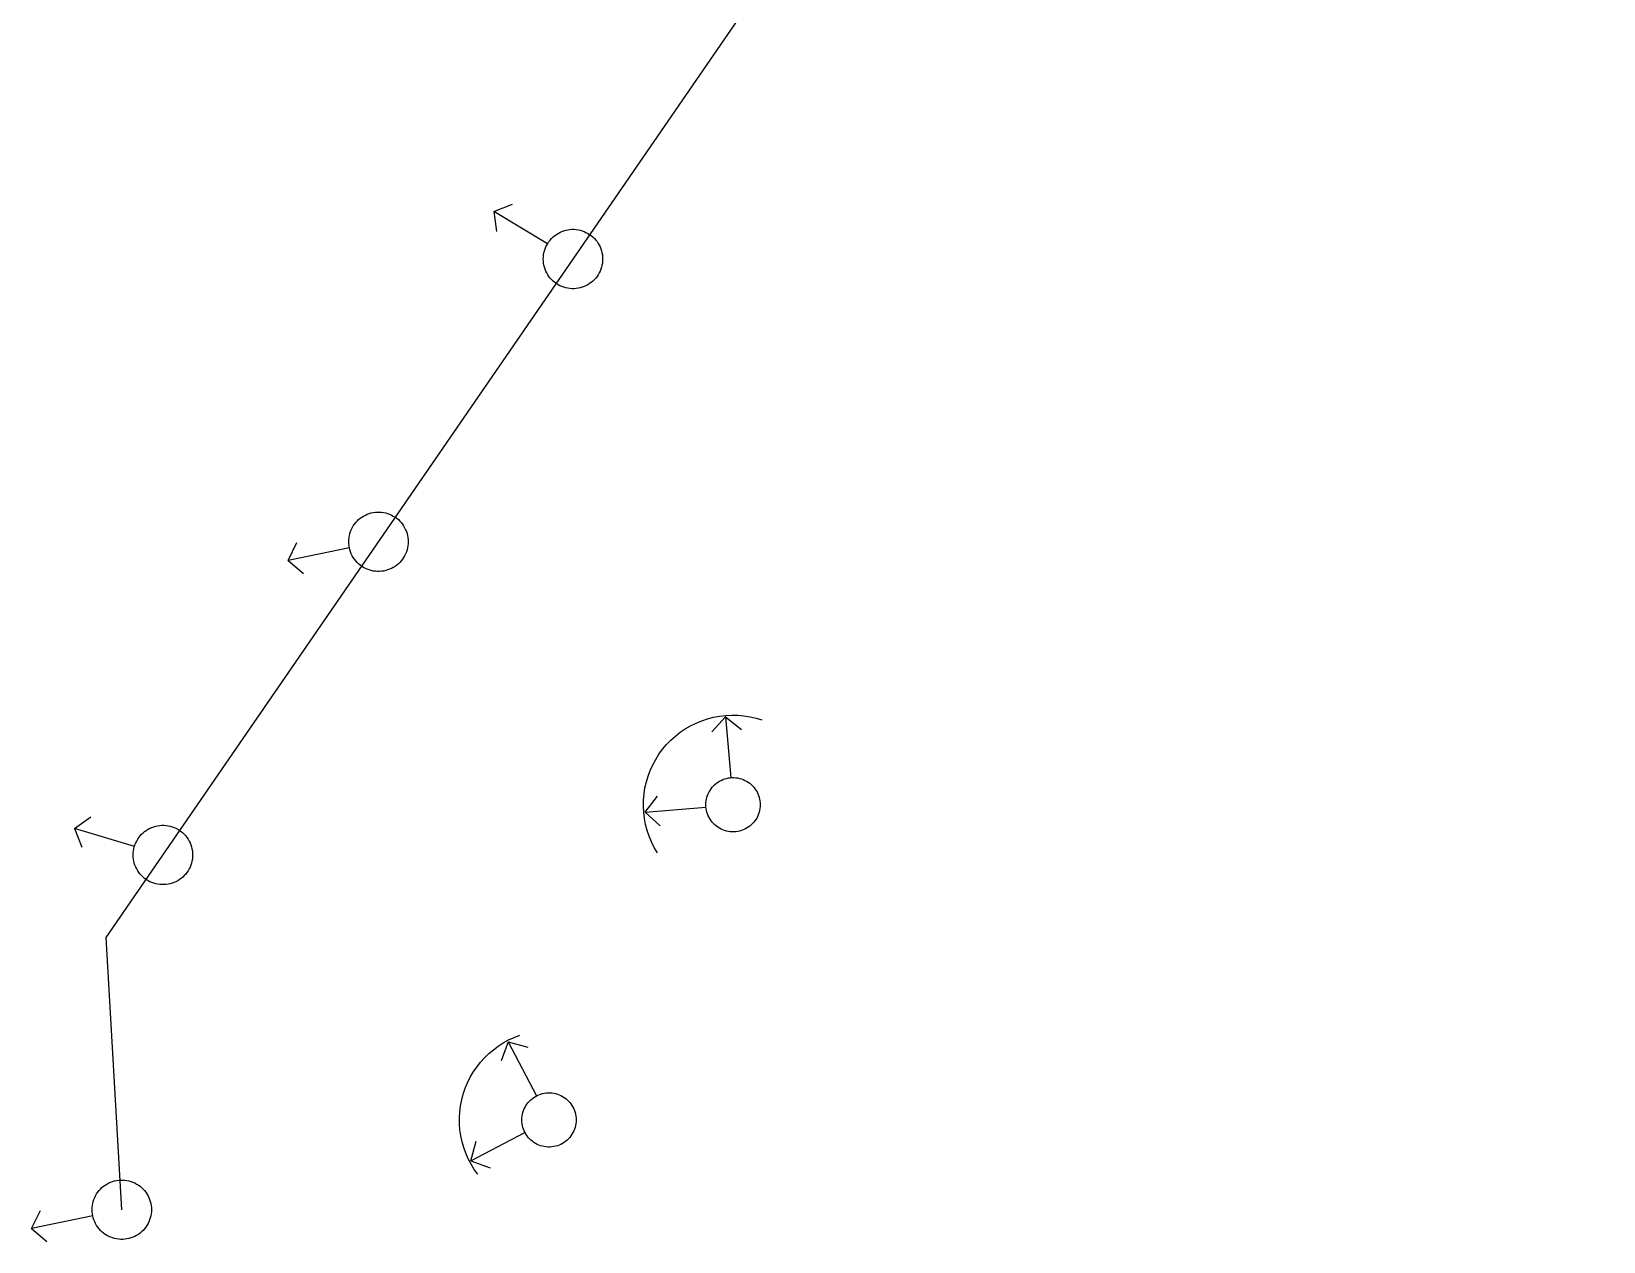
# Model space of a CAD drawing. Header units: inches. Extents: x 1390672 to 1398270, y 354915 to 360781.
# Drawn here: x 1394129.6 to 1394294.6, y 359496.7 to 359623.6 of the extents above; entities that cross this region are included whole.
import ezdxf

# ---------------------------------------------------------------- set-up
doc = ezdxf.new("R2010")
doc.units = ezdxf.units.IN
doc.header["$MEASUREMENT"] = 0

msp = doc.modelspace()

# ---------------------------------------------------------------- linework, layer by layer
for points in [[(1394139.09, 359500.02), (1394137.43, 359528.57), (1394231.43, 359665.12), (1394406.29, 359864.48), (1394416.81, 359873.07), (1394427.06, 359873.27), (1394464.71, 359864.63)], [(1394139.09, 359500.02), (1394137.43, 359528.57), (1394231.43, 359665.12), (1394406.29, 359864.48), (1394416.81, 359873.07), (1394427.06, 359873.27), (1394464.71, 359864.63)], [(1394139.09, 359500.02), (1394137.43, 359528.57), (1394231.43, 359665.12), (1394406.29, 359864.48), (1394416.81, 359873.07), (1394427.06, 359873.27), (1394464.71, 359864.63)], [(1394178.13, 359604.76), (1394180.1, 359605.51)], [(1394178.13, 359604.76), (1394180.1, 359605.51)], [(1394178.13, 359604.76), (1394180.1, 359605.51)], [(1394183.77, 359601.37), (1394178.13, 359604.76)], [(1394178.13, 359604.76), (1394178.4, 359602.66)], [(1394183.77, 359601.37), (1394178.13, 359604.76)], [(1394178.13, 359604.76), (1394178.4, 359602.66)], [(1394183.77, 359601.37), (1394178.13, 359604.76)], [(1394178.13, 359604.76), (1394178.4, 359602.66)], [(1394189.55, 359599.76), (1394189.54, 359599.54), (1394189.52, 359599.33), (1394189.48, 359599.11), (1394189.43, 359598.9), (1394189.36, 359598.69), (1394189.28, 359598.49), (1394189.19, 359598.3), (1394189.08, 359598.11), (1394188.96, 359597.93), (1394188.82, 359597.76), (1394188.68, 359597.6), (1394188.52, 359597.44), (1394188.35, 359597.3), (1394188.18, 359597.18), (1394187.99, 359597.06), (1394187.8, 359596.96), (1394187.6, 359596.87), (1394187.4, 359596.8), (1394187.19, 359596.74), (1394186.98, 359596.69), (1394186.76, 359596.66), (1394186.54, 359596.65), (1394186.33, 359596.65), (1394186.11, 359596.66), (1394185.89, 359596.69), (1394185.68, 359596.74), (1394185.47, 359596.8), (1394185.27, 359596.87), (1394185.07, 359596.96), (1394184.88, 359597.06), (1394184.69, 359597.18), (1394184.52, 359597.3), (1394184.35, 359597.44), (1394184.19, 359597.6), (1394184.05, 359597.76), (1394183.91, 359597.93), (1394183.79, 359598.11), (1394183.68, 359598.3), (1394183.59, 359598.49), (1394183.51, 359598.69), (1394183.44, 359598.9), (1394183.39, 359599.11), (1394183.35, 359599.33), (1394183.33, 359599.54), (1394183.32, 359599.76), (1394183.33, 359599.98), (1394183.35, 359600.19), (1394183.39, 359600.41), (1394183.44, 359600.62), (1394183.51, 359600.83), (1394183.59, 359601.03), (1394183.68, 359601.22), (1394183.79, 359601.41), (1394183.91, 359601.59), (1394184.05, 359601.76), (1394184.19, 359601.93), (1394184.35, 359602.08), (1394184.52, 359602.22), (1394184.69, 359602.34), (1394184.88, 359602.46), (1394185.07, 359602.56), (1394185.27, 359602.65), (1394185.47, 359602.72), (1394185.68, 359602.78), (1394185.89, 359602.83), (1394186.11, 359602.86), (1394186.33, 359602.88), (1394186.54, 359602.88), (1394186.76, 359602.86), (1394186.98, 359602.83), (1394187.19, 359602.78), (1394187.4, 359602.72), (1394187.6, 359602.65), (1394187.8, 359602.56), (1394187.99, 359602.46), (1394188.18, 359602.34), (1394188.35, 359602.22), (1394188.52, 359602.08), (1394188.68, 359601.93), (1394188.82, 359601.76), (1394188.96, 359601.59), (1394189.08, 359601.41), (1394189.19, 359601.22), (1394189.28, 359601.03), (1394189.36, 359600.83), (1394189.43, 359600.62), (1394189.48, 359600.41), (1394189.52, 359600.19), (1394189.54, 359599.98), (1394189.55, 359599.76)], [(1394189.55, 359599.76), (1394189.54, 359599.54), (1394189.52, 359599.33), (1394189.48, 359599.11), (1394189.43, 359598.9), (1394189.36, 359598.69), (1394189.28, 359598.49), (1394189.19, 359598.3), (1394189.08, 359598.11), (1394188.96, 359597.93), (1394188.82, 359597.76), (1394188.68, 359597.6), (1394188.52, 359597.44), (1394188.35, 359597.3), (1394188.18, 359597.18), (1394187.99, 359597.06), (1394187.8, 359596.96), (1394187.6, 359596.87), (1394187.4, 359596.8), (1394187.19, 359596.74), (1394186.98, 359596.69), (1394186.76, 359596.66), (1394186.54, 359596.65), (1394186.33, 359596.65), (1394186.11, 359596.66), (1394185.89, 359596.69), (1394185.68, 359596.74), (1394185.47, 359596.8), (1394185.27, 359596.87), (1394185.07, 359596.96), (1394184.88, 359597.06), (1394184.69, 359597.18), (1394184.52, 359597.3), (1394184.35, 359597.44), (1394184.19, 359597.6), (1394184.05, 359597.76), (1394183.91, 359597.93), (1394183.79, 359598.11), (1394183.68, 359598.3), (1394183.59, 359598.49), (1394183.51, 359598.69), (1394183.44, 359598.9), (1394183.39, 359599.11), (1394183.35, 359599.33), (1394183.33, 359599.54), (1394183.32, 359599.76), (1394183.33, 359599.98), (1394183.35, 359600.19), (1394183.39, 359600.41), (1394183.44, 359600.62), (1394183.51, 359600.83), (1394183.59, 359601.03), (1394183.68, 359601.22), (1394183.79, 359601.41), (1394183.91, 359601.59), (1394184.05, 359601.76), (1394184.19, 359601.93), (1394184.35, 359602.08), (1394184.52, 359602.22), (1394184.69, 359602.34), (1394184.88, 359602.46), (1394185.07, 359602.56), (1394185.27, 359602.65), (1394185.47, 359602.72), (1394185.68, 359602.78), (1394185.89, 359602.83), (1394186.11, 359602.86), (1394186.33, 359602.88), (1394186.54, 359602.88), (1394186.76, 359602.86), (1394186.98, 359602.83), (1394187.19, 359602.78), (1394187.4, 359602.72), (1394187.6, 359602.65), (1394187.8, 359602.56), (1394187.99, 359602.46), (1394188.18, 359602.34), (1394188.35, 359602.22), (1394188.52, 359602.08), (1394188.68, 359601.93), (1394188.82, 359601.76), (1394188.96, 359601.59), (1394189.08, 359601.41), (1394189.19, 359601.22), (1394189.28, 359601.03), (1394189.36, 359600.83), (1394189.43, 359600.62), (1394189.48, 359600.41), (1394189.52, 359600.19), (1394189.54, 359599.98), (1394189.55, 359599.76)], [(1394189.55, 359599.76), (1394189.54, 359599.54), (1394189.52, 359599.33), (1394189.48, 359599.11), (1394189.43, 359598.9), (1394189.36, 359598.69), (1394189.28, 359598.49), (1394189.19, 359598.3), (1394189.08, 359598.11), (1394188.96, 359597.93), (1394188.82, 359597.76), (1394188.68, 359597.6), (1394188.52, 359597.44), (1394188.35, 359597.3), (1394188.18, 359597.18), (1394187.99, 359597.06), (1394187.8, 359596.96), (1394187.6, 359596.87), (1394187.4, 359596.8), (1394187.19, 359596.74), (1394186.98, 359596.69), (1394186.76, 359596.66), (1394186.54, 359596.65), (1394186.33, 359596.65), (1394186.11, 359596.66), (1394185.89, 359596.69), (1394185.68, 359596.74), (1394185.47, 359596.8), (1394185.27, 359596.87), (1394185.07, 359596.96), (1394184.88, 359597.06), (1394184.69, 359597.18), (1394184.52, 359597.3), (1394184.35, 359597.44), (1394184.19, 359597.6), (1394184.05, 359597.76), (1394183.91, 359597.93), (1394183.79, 359598.11), (1394183.68, 359598.3), (1394183.59, 359598.49), (1394183.51, 359598.69), (1394183.44, 359598.9), (1394183.39, 359599.11), (1394183.35, 359599.33), (1394183.33, 359599.54), (1394183.32, 359599.76), (1394183.33, 359599.98), (1394183.35, 359600.19), (1394183.39, 359600.41), (1394183.44, 359600.62), (1394183.51, 359600.83), (1394183.59, 359601.03), (1394183.68, 359601.22), (1394183.79, 359601.41), (1394183.91, 359601.59), (1394184.05, 359601.76), (1394184.19, 359601.93), (1394184.35, 359602.08), (1394184.52, 359602.22), (1394184.69, 359602.34), (1394184.88, 359602.46), (1394185.07, 359602.56), (1394185.27, 359602.65), (1394185.47, 359602.72), (1394185.68, 359602.78), (1394185.89, 359602.83), (1394186.11, 359602.86), (1394186.33, 359602.88), (1394186.54, 359602.88), (1394186.76, 359602.86), (1394186.98, 359602.83), (1394187.19, 359602.78), (1394187.4, 359602.72), (1394187.6, 359602.65), (1394187.8, 359602.56), (1394187.99, 359602.46), (1394188.18, 359602.34), (1394188.35, 359602.22), (1394188.52, 359602.08), (1394188.68, 359601.93), (1394188.82, 359601.76), (1394188.96, 359601.59), (1394189.08, 359601.41), (1394189.19, 359601.22), (1394189.28, 359601.03), (1394189.36, 359600.83), (1394189.43, 359600.62), (1394189.48, 359600.41), (1394189.52, 359600.19), (1394189.54, 359599.98), (1394189.55, 359599.76)], [(1394169.14, 359570.1), (1394169.13, 359569.89), (1394169.11, 359569.67), (1394169.07, 359569.46), (1394169.02, 359569.24), (1394168.95, 359569.04), (1394168.87, 359568.84), (1394168.77, 359568.64), (1394168.66, 359568.45), (1394168.54, 359568.27), (1394168.41, 359568.1), (1394168.26, 359567.94), (1394168.11, 359567.79), (1394167.94, 359567.65), (1394167.76, 359567.52), (1394167.58, 359567.4), (1394167.39, 359567.3), (1394167.19, 359567.21), (1394166.98, 359567.14), (1394166.78, 359567.08), (1394166.56, 359567.03), (1394166.35, 359567), (1394166.13, 359566.99), (1394165.91, 359566.99), (1394165.7, 359567), (1394165.48, 359567.03), (1394165.27, 359567.08), (1394165.06, 359567.14), (1394164.85, 359567.21), (1394164.66, 359567.3), (1394164.46, 359567.4), (1394164.28, 359567.52), (1394164.1, 359567.65), (1394163.94, 359567.79), (1394163.78, 359567.94), (1394163.63, 359568.1), (1394163.5, 359568.27), (1394163.38, 359568.45), (1394163.27, 359568.64), (1394163.17, 359568.84), (1394163.09, 359569.04), (1394163.03, 359569.24), (1394162.97, 359569.46), (1394162.94, 359569.67), (1394162.91, 359569.89), (1394162.91, 359570.1), (1394162.91, 359570.32), (1394162.94, 359570.54), (1394162.97, 359570.75), (1394163.03, 359570.96), (1394163.09, 359571.17), (1394163.17, 359571.37), (1394163.27, 359571.57), (1394163.38, 359571.76), (1394163.5, 359571.94), (1394163.63, 359572.11), (1394163.78, 359572.27), (1394163.94, 359572.42), (1394164.1, 359572.56), (1394164.28, 359572.69), (1394164.46, 359572.8), (1394164.66, 359572.9), (1394164.85, 359572.99), (1394165.06, 359573.07), (1394165.27, 359573.13), (1394165.48, 359573.17), (1394165.7, 359573.2), (1394165.91, 359573.22), (1394166.13, 359573.22), (1394166.35, 359573.2), (1394166.56, 359573.17), (1394166.78, 359573.13), (1394166.98, 359573.07), (1394167.19, 359572.99), (1394167.39, 359572.9), (1394167.58, 359572.8), (1394167.76, 359572.69), (1394167.94, 359572.56), (1394168.11, 359572.42), (1394168.26, 359572.27), (1394168.41, 359572.11), (1394168.54, 359571.94), (1394168.66, 359571.76), (1394168.77, 359571.57), (1394168.87, 359571.37), (1394168.95, 359571.17), (1394169.02, 359570.96), (1394169.07, 359570.75), (1394169.11, 359570.54), (1394169.13, 359570.32), (1394169.14, 359570.1)], [(1394169.14, 359570.1), (1394169.13, 359569.89), (1394169.11, 359569.67), (1394169.07, 359569.46), (1394169.02, 359569.24), (1394168.95, 359569.04), (1394168.87, 359568.84), (1394168.77, 359568.64), (1394168.66, 359568.45), (1394168.54, 359568.27), (1394168.41, 359568.1), (1394168.26, 359567.94), (1394168.11, 359567.79), (1394167.94, 359567.65), (1394167.76, 359567.52), (1394167.58, 359567.4), (1394167.39, 359567.3), (1394167.19, 359567.21), (1394166.98, 359567.14), (1394166.78, 359567.08), (1394166.56, 359567.03), (1394166.35, 359567), (1394166.13, 359566.99), (1394165.91, 359566.99), (1394165.7, 359567), (1394165.48, 359567.03), (1394165.27, 359567.08), (1394165.06, 359567.14), (1394164.85, 359567.21), (1394164.66, 359567.3), (1394164.46, 359567.4), (1394164.28, 359567.52), (1394164.1, 359567.65), (1394163.94, 359567.79), (1394163.78, 359567.94), (1394163.63, 359568.1), (1394163.5, 359568.27), (1394163.38, 359568.45), (1394163.27, 359568.64), (1394163.17, 359568.84), (1394163.09, 359569.04), (1394163.03, 359569.24), (1394162.97, 359569.46), (1394162.94, 359569.67), (1394162.91, 359569.89), (1394162.91, 359570.1), (1394162.91, 359570.32), (1394162.94, 359570.54), (1394162.97, 359570.75), (1394163.03, 359570.96), (1394163.09, 359571.17), (1394163.17, 359571.37), (1394163.27, 359571.57), (1394163.38, 359571.76), (1394163.5, 359571.94), (1394163.63, 359572.11), (1394163.78, 359572.27), (1394163.94, 359572.42), (1394164.1, 359572.56), (1394164.28, 359572.69), (1394164.46, 359572.8), (1394164.66, 359572.9), (1394164.85, 359572.99), (1394165.06, 359573.07), (1394165.27, 359573.13), (1394165.48, 359573.17), (1394165.7, 359573.2), (1394165.91, 359573.22), (1394166.13, 359573.22), (1394166.35, 359573.2), (1394166.56, 359573.17), (1394166.78, 359573.13), (1394166.98, 359573.07), (1394167.19, 359572.99), (1394167.39, 359572.9), (1394167.58, 359572.8), (1394167.76, 359572.69), (1394167.94, 359572.56), (1394168.11, 359572.42), (1394168.26, 359572.27), (1394168.41, 359572.11), (1394168.54, 359571.94), (1394168.66, 359571.76), (1394168.77, 359571.57), (1394168.87, 359571.37), (1394168.95, 359571.17), (1394169.02, 359570.96), (1394169.07, 359570.75), (1394169.11, 359570.54), (1394169.13, 359570.32), (1394169.14, 359570.1)], [(1394169.14, 359570.1), (1394169.13, 359569.89), (1394169.11, 359569.67), (1394169.07, 359569.46), (1394169.02, 359569.24), (1394168.95, 359569.04), (1394168.87, 359568.84), (1394168.77, 359568.64), (1394168.66, 359568.45), (1394168.54, 359568.27), (1394168.41, 359568.1), (1394168.26, 359567.94), (1394168.11, 359567.79), (1394167.94, 359567.65), (1394167.76, 359567.52), (1394167.58, 359567.4), (1394167.39, 359567.3), (1394167.19, 359567.21), (1394166.98, 359567.14), (1394166.78, 359567.08), (1394166.56, 359567.03), (1394166.35, 359567), (1394166.13, 359566.99), (1394165.91, 359566.99), (1394165.7, 359567), (1394165.48, 359567.03), (1394165.27, 359567.08), (1394165.06, 359567.14), (1394164.85, 359567.21), (1394164.66, 359567.3), (1394164.46, 359567.4), (1394164.28, 359567.52), (1394164.1, 359567.65), (1394163.94, 359567.79), (1394163.78, 359567.94), (1394163.63, 359568.1), (1394163.5, 359568.27), (1394163.38, 359568.45), (1394163.27, 359568.64), (1394163.17, 359568.84), (1394163.09, 359569.04), (1394163.03, 359569.24), (1394162.97, 359569.46), (1394162.94, 359569.67), (1394162.91, 359569.89), (1394162.91, 359570.1), (1394162.91, 359570.32), (1394162.94, 359570.54), (1394162.97, 359570.75), (1394163.03, 359570.96), (1394163.09, 359571.17), (1394163.17, 359571.37), (1394163.27, 359571.57), (1394163.38, 359571.76), (1394163.5, 359571.94), (1394163.63, 359572.11), (1394163.78, 359572.27), (1394163.94, 359572.42), (1394164.1, 359572.56), (1394164.28, 359572.69), (1394164.46, 359572.8), (1394164.66, 359572.9), (1394164.85, 359572.99), (1394165.06, 359573.07), (1394165.27, 359573.13), (1394165.48, 359573.17), (1394165.7, 359573.2), (1394165.91, 359573.22), (1394166.13, 359573.22), (1394166.35, 359573.2), (1394166.56, 359573.17), (1394166.78, 359573.13), (1394166.98, 359573.07), (1394167.19, 359572.99), (1394167.39, 359572.9), (1394167.58, 359572.8), (1394167.76, 359572.69), (1394167.94, 359572.56), (1394168.11, 359572.42), (1394168.26, 359572.27), (1394168.41, 359572.11), (1394168.54, 359571.94), (1394168.66, 359571.76), (1394168.77, 359571.57), (1394168.87, 359571.37), (1394168.95, 359571.17), (1394169.02, 359570.96), (1394169.07, 359570.75), (1394169.11, 359570.54), (1394169.13, 359570.32), (1394169.14, 359570.1)], [(1394156.54, 359568.12), (1394157.47, 359570.01)], [(1394156.54, 359568.12), (1394157.47, 359570.01)], [(1394156.54, 359568.12), (1394157.47, 359570.01)], [(1394162.97, 359569.47), (1394156.54, 359568.12)], [(1394162.97, 359569.47), (1394156.54, 359568.12)], [(1394162.97, 359569.47), (1394156.54, 359568.12)], [(1394156.54, 359568.12), (1394158.16, 359566.76)], [(1394156.54, 359568.12), (1394158.16, 359566.76)], [(1394156.54, 359568.12), (1394158.16, 359566.76)], [(1394195.29, 359537.48), (1394194.96, 359538.04), (1394194.68, 359538.61), (1394194.43, 359539.21), (1394194.22, 359539.81), (1394194.06, 359540.44), (1394193.94, 359541.07), (1394193.86, 359541.71), (1394193.83, 359542.35), (1394193.84, 359542.99), (1394193.9, 359543.64), (1394193.99, 359544.27), (1394194.14, 359544.9), (1394194.32, 359545.52), (1394194.55, 359546.12), (1394194.81, 359546.7), (1394195.12, 359547.27), (1394195.46, 359547.81), (1394195.84, 359548.33), (1394196.26, 359548.82), (1394196.71, 359549.29), (1394197.19, 359549.72), (1394197.69, 359550.11), (1394198.22, 359550.47), (1394198.78, 359550.8), (1394199.36, 359551.08), (1394199.95, 359551.33), (1394200.56, 359551.53), (1394201.19, 359551.69), (1394201.82, 359551.81), (1394202.46, 359551.89), (1394203.1, 359551.92), (1394203.74, 359551.9), (1394204.38, 359551.85), (1394205.02, 359551.75), (1394205.65, 359551.6), (1394206.26, 359551.42)], [(1394195.29, 359537.48), (1394194.96, 359538.04), (1394194.68, 359538.61), (1394194.43, 359539.21), (1394194.22, 359539.81), (1394194.06, 359540.44), (1394193.94, 359541.07), (1394193.86, 359541.71), (1394193.83, 359542.35), (1394193.84, 359542.99), (1394193.9, 359543.64), (1394193.99, 359544.27), (1394194.14, 359544.9), (1394194.32, 359545.52), (1394194.55, 359546.12), (1394194.81, 359546.7), (1394195.12, 359547.27), (1394195.46, 359547.81), (1394195.84, 359548.33), (1394196.26, 359548.82), (1394196.71, 359549.29), (1394197.19, 359549.72), (1394197.69, 359550.11), (1394198.22, 359550.47), (1394198.78, 359550.8), (1394199.36, 359551.08), (1394199.95, 359551.33), (1394200.56, 359551.53), (1394201.19, 359551.69), (1394201.82, 359551.81), (1394202.46, 359551.89), (1394203.1, 359551.92), (1394203.74, 359551.9), (1394204.38, 359551.85), (1394205.02, 359551.75), (1394205.65, 359551.6), (1394206.26, 359551.42)], [(1394195.29, 359537.48), (1394194.96, 359538.04), (1394194.68, 359538.61), (1394194.43, 359539.21), (1394194.22, 359539.81), (1394194.06, 359540.44), (1394193.94, 359541.07), (1394193.86, 359541.71), (1394193.83, 359542.35), (1394193.84, 359542.99), (1394193.9, 359543.64), (1394193.99, 359544.27), (1394194.14, 359544.9), (1394194.32, 359545.52), (1394194.55, 359546.12), (1394194.81, 359546.7), (1394195.12, 359547.27), (1394195.46, 359547.81), (1394195.84, 359548.33), (1394196.26, 359548.82), (1394196.71, 359549.29), (1394197.19, 359549.72), (1394197.69, 359550.11), (1394198.22, 359550.47), (1394198.78, 359550.8), (1394199.36, 359551.08), (1394199.95, 359551.33), (1394200.56, 359551.53), (1394201.19, 359551.69), (1394201.82, 359551.81), (1394202.46, 359551.89), (1394203.1, 359551.92), (1394203.74, 359551.9), (1394204.38, 359551.85), (1394205.02, 359551.75), (1394205.65, 359551.6), (1394206.26, 359551.42)], [(1394202.44, 359551.74), (1394201.01, 359550.15)], [(1394202.44, 359551.74), (1394201.01, 359550.15)], [(1394202.44, 359551.74), (1394201.01, 359550.15)], [(1394202.44, 359551.74), (1394202.99, 359545.35)], [(1394202.44, 359551.74), (1394204.13, 359550.42)], [(1394202.44, 359551.74), (1394202.99, 359545.35)], [(1394202.44, 359551.74), (1394204.13, 359550.42)], [(1394202.44, 359551.74), (1394202.99, 359545.35)], [(1394202.44, 359551.74), (1394204.13, 359550.42)], [(1394206.08, 359542.51), (1394206.07, 359542.32), (1394206.05, 359542.12), (1394206.02, 359541.92), (1394205.97, 359541.73), (1394205.91, 359541.54), (1394205.83, 359541.36), (1394205.75, 359541.18), (1394205.65, 359541.01), (1394205.53, 359540.84), (1394205.41, 359540.68), (1394205.28, 359540.54), (1394205.14, 359540.4), (1394204.98, 359540.27), (1394204.82, 359540.15), (1394204.66, 359540.05), (1394204.48, 359539.96), (1394204.3, 359539.88), (1394204.11, 359539.81), (1394203.92, 359539.75), (1394203.73, 359539.71), (1394203.53, 359539.68), (1394203.33, 359539.67), (1394203.13, 359539.67), (1394202.93, 359539.68), (1394202.74, 359539.71), (1394202.54, 359539.75), (1394202.35, 359539.81), (1394202.17, 359539.88), (1394201.98, 359539.96), (1394201.81, 359540.05), (1394201.64, 359540.15), (1394201.48, 359540.27), (1394201.33, 359540.4), (1394201.18, 359540.54), (1394201.05, 359540.68), (1394200.93, 359540.84), (1394200.82, 359541.01), (1394200.72, 359541.18), (1394200.63, 359541.36), (1394200.56, 359541.54), (1394200.5, 359541.73), (1394200.45, 359541.92), (1394200.41, 359542.12), (1394200.39, 359542.32), (1394200.38, 359542.51), (1394200.39, 359542.71), (1394200.41, 359542.91), (1394200.45, 359543.11), (1394200.5, 359543.3), (1394200.56, 359543.49), (1394200.63, 359543.67), (1394200.72, 359543.85), (1394200.82, 359544.02), (1394200.93, 359544.19), (1394201.05, 359544.34), (1394201.18, 359544.49), (1394201.33, 359544.63), (1394201.48, 359544.76), (1394201.64, 359544.88), (1394201.81, 359544.98), (1394201.98, 359545.07), (1394202.17, 359545.15), (1394202.35, 359545.22), (1394202.54, 359545.28), (1394202.74, 359545.32), (1394202.93, 359545.35), (1394203.13, 359545.36), (1394203.33, 359545.36), (1394203.53, 359545.35), (1394203.73, 359545.32), (1394203.92, 359545.28), (1394204.11, 359545.22), (1394204.3, 359545.15), (1394204.48, 359545.07), (1394204.66, 359544.98), (1394204.82, 359544.88), (1394204.98, 359544.76), (1394205.14, 359544.63), (1394205.28, 359544.49), (1394205.41, 359544.34), (1394205.53, 359544.19), (1394205.65, 359544.02), (1394205.75, 359543.85), (1394205.83, 359543.67), (1394205.91, 359543.49), (1394205.97, 359543.3), (1394206.02, 359543.11), (1394206.05, 359542.91), (1394206.07, 359542.71), (1394206.08, 359542.51)], [(1394206.08, 359542.51), (1394206.07, 359542.32), (1394206.05, 359542.12), (1394206.02, 359541.92), (1394205.97, 359541.73), (1394205.91, 359541.54), (1394205.83, 359541.36), (1394205.75, 359541.18), (1394205.65, 359541.01), (1394205.53, 359540.84), (1394205.41, 359540.68), (1394205.28, 359540.54), (1394205.14, 359540.4), (1394204.98, 359540.27), (1394204.82, 359540.15), (1394204.66, 359540.05), (1394204.48, 359539.96), (1394204.3, 359539.88), (1394204.11, 359539.81), (1394203.92, 359539.75), (1394203.73, 359539.71), (1394203.53, 359539.68), (1394203.33, 359539.67), (1394203.13, 359539.67), (1394202.93, 359539.68), (1394202.74, 359539.71), (1394202.54, 359539.75), (1394202.35, 359539.81), (1394202.17, 359539.88), (1394201.98, 359539.96), (1394201.81, 359540.05), (1394201.64, 359540.15), (1394201.48, 359540.27), (1394201.33, 359540.4), (1394201.18, 359540.54), (1394201.05, 359540.68), (1394200.93, 359540.84), (1394200.82, 359541.01), (1394200.72, 359541.18), (1394200.63, 359541.36), (1394200.56, 359541.54), (1394200.5, 359541.73), (1394200.45, 359541.92), (1394200.41, 359542.12), (1394200.39, 359542.32), (1394200.38, 359542.51), (1394200.39, 359542.71), (1394200.41, 359542.91), (1394200.45, 359543.11), (1394200.5, 359543.3), (1394200.56, 359543.49), (1394200.63, 359543.67), (1394200.72, 359543.85), (1394200.82, 359544.02), (1394200.93, 359544.19), (1394201.05, 359544.34), (1394201.18, 359544.49), (1394201.33, 359544.63), (1394201.48, 359544.76), (1394201.64, 359544.88), (1394201.81, 359544.98), (1394201.98, 359545.07), (1394202.17, 359545.15), (1394202.35, 359545.22), (1394202.54, 359545.28), (1394202.74, 359545.32), (1394202.93, 359545.35), (1394203.13, 359545.36), (1394203.33, 359545.36), (1394203.53, 359545.35), (1394203.73, 359545.32), (1394203.92, 359545.28), (1394204.11, 359545.22), (1394204.3, 359545.15), (1394204.48, 359545.07), (1394204.66, 359544.98), (1394204.82, 359544.88), (1394204.98, 359544.76), (1394205.14, 359544.63), (1394205.28, 359544.49), (1394205.41, 359544.34), (1394205.53, 359544.19), (1394205.65, 359544.02), (1394205.75, 359543.85), (1394205.83, 359543.67), (1394205.91, 359543.49), (1394205.97, 359543.3), (1394206.02, 359543.11), (1394206.05, 359542.91), (1394206.07, 359542.71), (1394206.08, 359542.51)], [(1394206.08, 359542.51), (1394206.07, 359542.32), (1394206.05, 359542.12), (1394206.02, 359541.92), (1394205.97, 359541.73), (1394205.91, 359541.54), (1394205.83, 359541.36), (1394205.75, 359541.18), (1394205.65, 359541.01), (1394205.53, 359540.84), (1394205.41, 359540.68), (1394205.28, 359540.54), (1394205.14, 359540.4), (1394204.98, 359540.27), (1394204.82, 359540.15), (1394204.66, 359540.05), (1394204.48, 359539.96), (1394204.3, 359539.88), (1394204.11, 359539.81), (1394203.92, 359539.75), (1394203.73, 359539.71), (1394203.53, 359539.68), (1394203.33, 359539.67), (1394203.13, 359539.67), (1394202.93, 359539.68), (1394202.74, 359539.71), (1394202.54, 359539.75), (1394202.35, 359539.81), (1394202.17, 359539.88), (1394201.98, 359539.96), (1394201.81, 359540.05), (1394201.64, 359540.15), (1394201.48, 359540.27), (1394201.33, 359540.4), (1394201.18, 359540.54), (1394201.05, 359540.68), (1394200.93, 359540.84), (1394200.82, 359541.01), (1394200.72, 359541.18), (1394200.63, 359541.36), (1394200.56, 359541.54), (1394200.5, 359541.73), (1394200.45, 359541.92), (1394200.41, 359542.12), (1394200.39, 359542.32), (1394200.38, 359542.51), (1394200.39, 359542.71), (1394200.41, 359542.91), (1394200.45, 359543.11), (1394200.5, 359543.3), (1394200.56, 359543.49), (1394200.63, 359543.67), (1394200.72, 359543.85), (1394200.82, 359544.02), (1394200.93, 359544.19), (1394201.05, 359544.34), (1394201.18, 359544.49), (1394201.33, 359544.63), (1394201.48, 359544.76), (1394201.64, 359544.88), (1394201.81, 359544.98), (1394201.98, 359545.07), (1394202.17, 359545.15), (1394202.35, 359545.22), (1394202.54, 359545.28), (1394202.74, 359545.32), (1394202.93, 359545.35), (1394203.13, 359545.36), (1394203.33, 359545.36), (1394203.53, 359545.35), (1394203.73, 359545.32), (1394203.92, 359545.28), (1394204.11, 359545.22), (1394204.3, 359545.15), (1394204.48, 359545.07), (1394204.66, 359544.98), (1394204.82, 359544.88), (1394204.98, 359544.76), (1394205.14, 359544.63), (1394205.28, 359544.49), (1394205.41, 359544.34), (1394205.53, 359544.19), (1394205.65, 359544.02), (1394205.75, 359543.85), (1394205.83, 359543.67), (1394205.91, 359543.49), (1394205.97, 359543.3), (1394206.02, 359543.11), (1394206.05, 359542.91), (1394206.07, 359542.71), (1394206.08, 359542.51)], [(1394194.01, 359541.73), (1394195.32, 359543.41)], [(1394194.01, 359541.73), (1394195.32, 359543.41)], [(1394194.01, 359541.73), (1394195.32, 359543.41)], [(1394194.01, 359541.73), (1394200.39, 359542.27)], [(1394194.01, 359541.73), (1394200.39, 359542.27)], [(1394194.01, 359541.73), (1394200.39, 359542.27)], [(1394134.12, 359540.03), (1394135.85, 359541.24)], [(1394134.12, 359540.03), (1394135.85, 359541.24)], [(1394134.12, 359540.03), (1394135.85, 359541.24)], [(1394146.52, 359537.24), (1394146.51, 359537.02), (1394146.49, 359536.81), (1394146.45, 359536.59), (1394146.4, 359536.38), (1394146.33, 359536.18), (1394146.25, 359535.97), (1394146.15, 359535.78), (1394146.04, 359535.59), (1394145.92, 359535.41), (1394145.79, 359535.24), (1394145.64, 359535.08), (1394145.49, 359534.92), (1394145.32, 359534.79), (1394145.14, 359534.66), (1394144.96, 359534.54), (1394144.77, 359534.44), (1394144.57, 359534.35), (1394144.36, 359534.28), (1394144.15, 359534.22), (1394143.94, 359534.17), (1394143.73, 359534.14), (1394143.51, 359534.13), (1394143.29, 359534.13), (1394143.07, 359534.14), (1394142.86, 359534.17), (1394142.65, 359534.22), (1394142.44, 359534.28), (1394142.23, 359534.35), (1394142.03, 359534.44), (1394141.84, 359534.54), (1394141.66, 359534.66), (1394141.48, 359534.79), (1394141.32, 359534.92), (1394141.16, 359535.08), (1394141.01, 359535.24), (1394140.88, 359535.41), (1394140.76, 359535.59), (1394140.65, 359535.78), (1394140.55, 359535.97), (1394140.47, 359536.18), (1394140.4, 359536.38), (1394140.35, 359536.59), (1394140.31, 359536.81), (1394140.29, 359537.02), (1394140.28, 359537.24), (1394140.29, 359537.46), (1394140.31, 359537.67), (1394140.35, 359537.89), (1394140.4, 359538.1), (1394140.47, 359538.31), (1394140.55, 359538.51), (1394140.65, 359538.7), (1394140.76, 359538.89), (1394140.88, 359539.07), (1394141.01, 359539.24), (1394141.16, 359539.41), (1394141.32, 359539.56), (1394141.48, 359539.7), (1394141.66, 359539.82), (1394141.84, 359539.94), (1394142.03, 359540.04), (1394142.23, 359540.13), (1394142.44, 359540.2), (1394142.65, 359540.26), (1394142.86, 359540.31), (1394143.07, 359540.34), (1394143.29, 359540.36), (1394143.51, 359540.36), (1394143.73, 359540.34), (1394143.94, 359540.31), (1394144.15, 359540.26), (1394144.36, 359540.2), (1394144.57, 359540.13), (1394144.77, 359540.04), (1394144.96, 359539.94), (1394145.14, 359539.82), (1394145.32, 359539.7), (1394145.49, 359539.56), (1394145.64, 359539.41), (1394145.79, 359539.24), (1394145.92, 359539.07), (1394146.04, 359538.89), (1394146.15, 359538.7), (1394146.25, 359538.51), (1394146.33, 359538.31), (1394146.4, 359538.1), (1394146.45, 359537.89), (1394146.49, 359537.67), (1394146.51, 359537.46), (1394146.52, 359537.24)], [(1394146.52, 359537.24), (1394146.51, 359537.02), (1394146.49, 359536.81), (1394146.45, 359536.59), (1394146.4, 359536.38), (1394146.33, 359536.18), (1394146.25, 359535.97), (1394146.15, 359535.78), (1394146.04, 359535.59), (1394145.92, 359535.41), (1394145.79, 359535.24), (1394145.64, 359535.08), (1394145.49, 359534.92), (1394145.32, 359534.79), (1394145.14, 359534.66), (1394144.96, 359534.54), (1394144.77, 359534.44), (1394144.57, 359534.35), (1394144.36, 359534.28), (1394144.15, 359534.22), (1394143.94, 359534.17), (1394143.73, 359534.14), (1394143.51, 359534.13), (1394143.29, 359534.13), (1394143.07, 359534.14), (1394142.86, 359534.17), (1394142.65, 359534.22), (1394142.44, 359534.28), (1394142.23, 359534.35), (1394142.03, 359534.44), (1394141.84, 359534.54), (1394141.66, 359534.66), (1394141.48, 359534.79), (1394141.32, 359534.92), (1394141.16, 359535.08), (1394141.01, 359535.24), (1394140.88, 359535.41), (1394140.76, 359535.59), (1394140.65, 359535.78), (1394140.55, 359535.97), (1394140.47, 359536.18), (1394140.4, 359536.38), (1394140.35, 359536.59), (1394140.31, 359536.81), (1394140.29, 359537.02), (1394140.28, 359537.24), (1394140.29, 359537.46), (1394140.31, 359537.67), (1394140.35, 359537.89), (1394140.4, 359538.1), (1394140.47, 359538.31), (1394140.55, 359538.51), (1394140.65, 359538.7), (1394140.76, 359538.89), (1394140.88, 359539.07), (1394141.01, 359539.24), (1394141.16, 359539.41), (1394141.32, 359539.56), (1394141.48, 359539.7), (1394141.66, 359539.82), (1394141.84, 359539.94), (1394142.03, 359540.04), (1394142.23, 359540.13), (1394142.44, 359540.2), (1394142.65, 359540.26), (1394142.86, 359540.31), (1394143.07, 359540.34), (1394143.29, 359540.36), (1394143.51, 359540.36), (1394143.73, 359540.34), (1394143.94, 359540.31), (1394144.15, 359540.26), (1394144.36, 359540.2), (1394144.57, 359540.13), (1394144.77, 359540.04), (1394144.96, 359539.94), (1394145.14, 359539.82), (1394145.32, 359539.7), (1394145.49, 359539.56), (1394145.64, 359539.41), (1394145.79, 359539.24), (1394145.92, 359539.07), (1394146.04, 359538.89), (1394146.15, 359538.7), (1394146.25, 359538.51), (1394146.33, 359538.31), (1394146.4, 359538.1), (1394146.45, 359537.89), (1394146.49, 359537.67), (1394146.51, 359537.46), (1394146.52, 359537.24)], [(1394146.52, 359537.24), (1394146.51, 359537.02), (1394146.49, 359536.81), (1394146.45, 359536.59), (1394146.4, 359536.38), (1394146.33, 359536.18), (1394146.25, 359535.97), (1394146.15, 359535.78), (1394146.04, 359535.59), (1394145.92, 359535.41), (1394145.79, 359535.24), (1394145.64, 359535.08), (1394145.49, 359534.92), (1394145.32, 359534.79), (1394145.14, 359534.66), (1394144.96, 359534.54), (1394144.77, 359534.44), (1394144.57, 359534.35), (1394144.36, 359534.28), (1394144.15, 359534.22), (1394143.94, 359534.17), (1394143.73, 359534.14), (1394143.51, 359534.13), (1394143.29, 359534.13), (1394143.07, 359534.14), (1394142.86, 359534.17), (1394142.65, 359534.22), (1394142.44, 359534.28), (1394142.23, 359534.35), (1394142.03, 359534.44), (1394141.84, 359534.54), (1394141.66, 359534.66), (1394141.48, 359534.79), (1394141.32, 359534.92), (1394141.16, 359535.08), (1394141.01, 359535.24), (1394140.88, 359535.41), (1394140.76, 359535.59), (1394140.65, 359535.78), (1394140.55, 359535.97), (1394140.47, 359536.18), (1394140.4, 359536.38), (1394140.35, 359536.59), (1394140.31, 359536.81), (1394140.29, 359537.02), (1394140.28, 359537.24), (1394140.29, 359537.46), (1394140.31, 359537.67), (1394140.35, 359537.89), (1394140.4, 359538.1), (1394140.47, 359538.31), (1394140.55, 359538.51), (1394140.65, 359538.7), (1394140.76, 359538.89), (1394140.88, 359539.07), (1394141.01, 359539.24), (1394141.16, 359539.41), (1394141.32, 359539.56), (1394141.48, 359539.7), (1394141.66, 359539.82), (1394141.84, 359539.94), (1394142.03, 359540.04), (1394142.23, 359540.13), (1394142.44, 359540.2), (1394142.65, 359540.26), (1394142.86, 359540.31), (1394143.07, 359540.34), (1394143.29, 359540.36), (1394143.51, 359540.36), (1394143.73, 359540.34), (1394143.94, 359540.31), (1394144.15, 359540.26), (1394144.36, 359540.2), (1394144.57, 359540.13), (1394144.77, 359540.04), (1394144.96, 359539.94), (1394145.14, 359539.82), (1394145.32, 359539.7), (1394145.49, 359539.56), (1394145.64, 359539.41), (1394145.79, 359539.24), (1394145.92, 359539.07), (1394146.04, 359538.89), (1394146.15, 359538.7), (1394146.25, 359538.51), (1394146.33, 359538.31), (1394146.4, 359538.1), (1394146.45, 359537.89), (1394146.49, 359537.67), (1394146.51, 359537.46), (1394146.52, 359537.24)], [(1394194.01, 359541.73), (1394195.59, 359540.29)], [(1394194.01, 359541.73), (1394195.59, 359540.29)], [(1394194.01, 359541.73), (1394195.59, 359540.29)], [(1394140.42, 359538.14), (1394134.12, 359540.03)], [(1394134.12, 359540.03), (1394134.89, 359538.07)], [(1394140.42, 359538.14), (1394134.12, 359540.03)], [(1394134.12, 359540.03), (1394134.89, 359538.07)], [(1394140.42, 359538.14), (1394134.12, 359540.03)], [(1394134.12, 359540.03), (1394134.89, 359538.07)], [(1394176.44, 359503.75), (1394176.07, 359504.26), (1394175.74, 359504.8), (1394175.45, 359505.37), (1394175.19, 359505.95), (1394174.97, 359506.54), (1394174.8, 359507.15), (1394174.67, 359507.77), (1394174.57, 359508.4), (1394174.53, 359509.03), (1394174.52, 359509.67), (1394174.56, 359510.3), (1394174.63, 359510.93), (1394174.76, 359511.55), (1394174.92, 359512.16), (1394175.12, 359512.77), (1394175.37, 359513.35), (1394175.65, 359513.92), (1394175.97, 359514.47), (1394176.33, 359514.99), (1394176.72, 359515.49), (1394177.14, 359515.96), (1394177.6, 359516.4), (1394178.08, 359516.81), (1394178.59, 359517.19), (1394179.12, 359517.53), (1394179.68, 359517.84), (1394180.26, 359518.1), (1394180.85, 359518.33)], [(1394176.44, 359503.75), (1394176.07, 359504.26), (1394175.74, 359504.8), (1394175.45, 359505.37), (1394175.19, 359505.95), (1394174.97, 359506.54), (1394174.8, 359507.15), (1394174.67, 359507.77), (1394174.57, 359508.4), (1394174.53, 359509.03), (1394174.52, 359509.67), (1394174.56, 359510.3), (1394174.63, 359510.93), (1394174.76, 359511.55), (1394174.92, 359512.16), (1394175.12, 359512.77), (1394175.37, 359513.35), (1394175.65, 359513.92), (1394175.97, 359514.47), (1394176.33, 359514.99), (1394176.72, 359515.49), (1394177.14, 359515.96), (1394177.6, 359516.4), (1394178.08, 359516.81), (1394178.59, 359517.19), (1394179.12, 359517.53), (1394179.68, 359517.84), (1394180.26, 359518.1), (1394180.85, 359518.33)], [(1394179.62, 359517.64), (1394178.91, 359515.63)], [(1394179.62, 359517.64), (1394178.91, 359515.63)], [(1394179.62, 359517.64), (1394182.6, 359511.97)], [(1394179.62, 359517.64), (1394181.69, 359517.08)], [(1394179.62, 359517.64), (1394182.6, 359511.97)], [(1394179.62, 359517.64), (1394181.69, 359517.08)], [(1394186.77, 359509.44), (1394186.76, 359509.25), (1394186.74, 359509.05), (1394186.7, 359508.85), (1394186.66, 359508.66), (1394186.59, 359508.47), (1394186.52, 359508.29), (1394186.43, 359508.11), (1394186.33, 359507.94), (1394186.22, 359507.77), (1394186.1, 359507.61), (1394185.97, 359507.47), (1394185.82, 359507.33), (1394185.67, 359507.2), (1394185.51, 359507.08), (1394185.34, 359506.98), (1394185.17, 359506.88), (1394184.99, 359506.8), (1394184.8, 359506.74), (1394184.61, 359506.68), (1394184.41, 359506.64), (1394184.22, 359506.61), (1394184.02, 359506.6), (1394183.82, 359506.6), (1394183.62, 359506.61), (1394183.42, 359506.64), (1394183.23, 359506.68), (1394183.04, 359506.74), (1394182.85, 359506.8), (1394182.67, 359506.88), (1394182.5, 359506.98), (1394182.33, 359507.08), (1394182.17, 359507.2), (1394182.01, 359507.33), (1394181.87, 359507.47), (1394181.74, 359507.61), (1394181.62, 359507.77), (1394181.5, 359507.94), (1394181.41, 359508.11), (1394181.32, 359508.29), (1394181.24, 359508.47), (1394181.18, 359508.66), (1394181.13, 359508.85), (1394181.1, 359509.05), (1394181.08, 359509.25), (1394181.07, 359509.44), (1394181.08, 359509.64), (1394181.1, 359509.84), (1394181.13, 359510.04), (1394181.18, 359510.23), (1394181.24, 359510.42), (1394181.32, 359510.6), (1394181.41, 359510.78), (1394181.5, 359510.95), (1394181.62, 359511.12), (1394181.74, 359511.27), (1394181.87, 359511.42), (1394182.01, 359511.56), (1394182.17, 359511.69), (1394182.33, 359511.8), (1394182.5, 359511.91), (1394182.67, 359512), (1394182.85, 359512.08), (1394183.04, 359512.15), (1394183.23, 359512.21), (1394183.42, 359512.25), (1394183.62, 359512.28), (1394183.82, 359512.29), (1394184.02, 359512.29), (1394184.22, 359512.28), (1394184.41, 359512.25), (1394184.61, 359512.21), (1394184.8, 359512.15), (1394184.99, 359512.08), (1394185.17, 359512), (1394185.34, 359511.91), (1394185.51, 359511.8), (1394185.67, 359511.69), (1394185.82, 359511.56), (1394185.97, 359511.42), (1394186.1, 359511.27), (1394186.22, 359511.12), (1394186.33, 359510.95), (1394186.43, 359510.78), (1394186.52, 359510.6), (1394186.59, 359510.42), (1394186.66, 359510.23), (1394186.7, 359510.04), (1394186.74, 359509.84), (1394186.76, 359509.64), (1394186.77, 359509.44)], [(1394186.77, 359509.44), (1394186.76, 359509.25), (1394186.74, 359509.05), (1394186.7, 359508.85), (1394186.66, 359508.66), (1394186.59, 359508.47), (1394186.52, 359508.29), (1394186.43, 359508.11), (1394186.33, 359507.94), (1394186.22, 359507.77), (1394186.1, 359507.61), (1394185.97, 359507.47), (1394185.82, 359507.33), (1394185.67, 359507.2), (1394185.51, 359507.08), (1394185.34, 359506.98), (1394185.17, 359506.88), (1394184.99, 359506.8), (1394184.8, 359506.74), (1394184.61, 359506.68), (1394184.41, 359506.64), (1394184.22, 359506.61), (1394184.02, 359506.6), (1394183.82, 359506.6), (1394183.62, 359506.61), (1394183.42, 359506.64), (1394183.23, 359506.68), (1394183.04, 359506.74), (1394182.85, 359506.8), (1394182.67, 359506.88), (1394182.5, 359506.98), (1394182.33, 359507.08), (1394182.17, 359507.2), (1394182.01, 359507.33), (1394181.87, 359507.47), (1394181.74, 359507.61), (1394181.62, 359507.77), (1394181.5, 359507.94), (1394181.41, 359508.11), (1394181.32, 359508.29), (1394181.24, 359508.47), (1394181.18, 359508.66), (1394181.13, 359508.85), (1394181.1, 359509.05), (1394181.08, 359509.25), (1394181.07, 359509.44), (1394181.08, 359509.64), (1394181.1, 359509.84), (1394181.13, 359510.04), (1394181.18, 359510.23), (1394181.24, 359510.42), (1394181.32, 359510.6), (1394181.41, 359510.78), (1394181.5, 359510.95), (1394181.62, 359511.12), (1394181.74, 359511.27), (1394181.87, 359511.42), (1394182.01, 359511.56), (1394182.17, 359511.69), (1394182.33, 359511.8), (1394182.5, 359511.91), (1394182.67, 359512), (1394182.85, 359512.08), (1394183.04, 359512.15), (1394183.23, 359512.21), (1394183.42, 359512.25), (1394183.62, 359512.28), (1394183.82, 359512.29), (1394184.02, 359512.29), (1394184.22, 359512.28), (1394184.41, 359512.25), (1394184.61, 359512.21), (1394184.8, 359512.15), (1394184.99, 359512.08), (1394185.17, 359512), (1394185.34, 359511.91), (1394185.51, 359511.8), (1394185.67, 359511.69), (1394185.82, 359511.56), (1394185.97, 359511.42), (1394186.1, 359511.27), (1394186.22, 359511.12), (1394186.33, 359510.95), (1394186.43, 359510.78), (1394186.52, 359510.6), (1394186.59, 359510.42), (1394186.66, 359510.23), (1394186.7, 359510.04), (1394186.74, 359509.84), (1394186.76, 359509.64), (1394186.77, 359509.44)], [(1394175.72, 359505.15), (1394181.4, 359508.12)], [(1394175.72, 359505.15), (1394181.4, 359508.12)], [(1394175.72, 359505.15), (1394176.28, 359507.21)], [(1394175.72, 359505.15), (1394176.28, 359507.21)], [(1394175.72, 359505.15), (1394177.74, 359504.43)], [(1394175.72, 359505.15), (1394177.74, 359504.43)], [(1394142.2, 359500.02), (1394142.19, 359499.81), (1394142.17, 359499.59), (1394142.13, 359499.38), (1394142.08, 359499.17), (1394142.01, 359498.96), (1394141.93, 359498.76), (1394141.84, 359498.56), (1394141.73, 359498.37), (1394141.61, 359498.19), (1394141.47, 359498.02), (1394141.33, 359497.86), (1394141.17, 359497.71), (1394141, 359497.57), (1394140.83, 359497.44), (1394140.64, 359497.33), (1394140.45, 359497.22), (1394140.25, 359497.13), (1394140.05, 359497.06), (1394139.84, 359497), (1394139.63, 359496.96), (1394139.41, 359496.92), (1394139.19, 359496.91), (1394138.98, 359496.91), (1394138.76, 359496.92), (1394138.54, 359496.96), (1394138.33, 359497), (1394138.12, 359497.06), (1394137.92, 359497.13), (1394137.72, 359497.22), (1394137.53, 359497.33), (1394137.34, 359497.44), (1394137.17, 359497.57), (1394137, 359497.71), (1394136.84, 359497.86), (1394136.7, 359498.02), (1394136.56, 359498.19), (1394136.44, 359498.37), (1394136.33, 359498.56), (1394136.24, 359498.76), (1394136.16, 359498.96), (1394136.09, 359499.17), (1394136.04, 359499.38), (1394136, 359499.59), (1394135.98, 359499.81), (1394135.97, 359500.02), (1394135.98, 359500.24), (1394136, 359500.46), (1394136.04, 359500.67), (1394136.09, 359500.88), (1394136.16, 359501.09), (1394136.24, 359501.29), (1394136.33, 359501.49), (1394136.44, 359501.68), (1394136.56, 359501.86), (1394136.7, 359502.03), (1394136.84, 359502.19), (1394137, 359502.34), (1394137.17, 359502.48), (1394137.34, 359502.61), (1394137.53, 359502.72), (1394137.72, 359502.83), (1394137.92, 359502.91), (1394138.12, 359502.99), (1394138.33, 359503.05), (1394138.54, 359503.09), (1394138.76, 359503.12), (1394138.98, 359503.14), (1394139.19, 359503.14), (1394139.41, 359503.12), (1394139.63, 359503.09), (1394139.84, 359503.05), (1394140.05, 359502.99), (1394140.25, 359502.91), (1394140.45, 359502.83), (1394140.64, 359502.72), (1394140.83, 359502.61), (1394141, 359502.48), (1394141.17, 359502.34), (1394141.33, 359502.19), (1394141.47, 359502.03), (1394141.61, 359501.86), (1394141.73, 359501.68), (1394141.84, 359501.49), (1394141.93, 359501.29), (1394142.01, 359501.09), (1394142.08, 359500.88), (1394142.13, 359500.67), (1394142.17, 359500.46), (1394142.19, 359500.24), (1394142.2, 359500.02)], [(1394142.2, 359500.02), (1394142.19, 359499.81), (1394142.17, 359499.59), (1394142.13, 359499.38), (1394142.08, 359499.17), (1394142.01, 359498.96), (1394141.93, 359498.76), (1394141.84, 359498.56), (1394141.73, 359498.37), (1394141.61, 359498.19), (1394141.47, 359498.02), (1394141.33, 359497.86), (1394141.17, 359497.71), (1394141, 359497.57), (1394140.83, 359497.44), (1394140.64, 359497.33), (1394140.45, 359497.22), (1394140.25, 359497.13), (1394140.05, 359497.06), (1394139.84, 359497), (1394139.63, 359496.96), (1394139.41, 359496.92), (1394139.19, 359496.91), (1394138.98, 359496.91), (1394138.76, 359496.92), (1394138.54, 359496.96), (1394138.33, 359497), (1394138.12, 359497.06), (1394137.92, 359497.13), (1394137.72, 359497.22), (1394137.53, 359497.33), (1394137.34, 359497.44), (1394137.17, 359497.57), (1394137, 359497.71), (1394136.84, 359497.86), (1394136.7, 359498.02), (1394136.56, 359498.19), (1394136.44, 359498.37), (1394136.33, 359498.56), (1394136.24, 359498.76), (1394136.16, 359498.96), (1394136.09, 359499.17), (1394136.04, 359499.38), (1394136, 359499.59), (1394135.98, 359499.81), (1394135.97, 359500.02), (1394135.98, 359500.24), (1394136, 359500.46), (1394136.04, 359500.67), (1394136.09, 359500.88), (1394136.16, 359501.09), (1394136.24, 359501.29), (1394136.33, 359501.49), (1394136.44, 359501.68), (1394136.56, 359501.86), (1394136.7, 359502.03), (1394136.84, 359502.19), (1394137, 359502.34), (1394137.17, 359502.48), (1394137.34, 359502.61), (1394137.53, 359502.72), (1394137.72, 359502.83), (1394137.92, 359502.91), (1394138.12, 359502.99), (1394138.33, 359503.05), (1394138.54, 359503.09), (1394138.76, 359503.12), (1394138.98, 359503.14), (1394139.19, 359503.14), (1394139.41, 359503.12), (1394139.63, 359503.09), (1394139.84, 359503.05), (1394140.05, 359502.99), (1394140.25, 359502.91), (1394140.45, 359502.83), (1394140.64, 359502.72), (1394140.83, 359502.61), (1394141, 359502.48), (1394141.17, 359502.34), (1394141.33, 359502.19), (1394141.47, 359502.03), (1394141.61, 359501.86), (1394141.73, 359501.68), (1394141.84, 359501.49), (1394141.93, 359501.29), (1394142.01, 359501.09), (1394142.08, 359500.88), (1394142.13, 359500.67), (1394142.17, 359500.46), (1394142.19, 359500.24), (1394142.2, 359500.02)], [(1394142.2, 359500.02), (1394142.19, 359499.81), (1394142.17, 359499.59), (1394142.13, 359499.38), (1394142.08, 359499.17), (1394142.01, 359498.96), (1394141.93, 359498.76), (1394141.84, 359498.56), (1394141.73, 359498.37), (1394141.61, 359498.19), (1394141.47, 359498.02), (1394141.33, 359497.86), (1394141.17, 359497.71), (1394141, 359497.57), (1394140.83, 359497.44), (1394140.64, 359497.33), (1394140.45, 359497.22), (1394140.25, 359497.13), (1394140.05, 359497.06), (1394139.84, 359497), (1394139.63, 359496.96), (1394139.41, 359496.92), (1394139.19, 359496.91), (1394138.98, 359496.91), (1394138.76, 359496.92), (1394138.54, 359496.96), (1394138.33, 359497), (1394138.12, 359497.06), (1394137.92, 359497.13), (1394137.72, 359497.22), (1394137.53, 359497.33), (1394137.34, 359497.44), (1394137.17, 359497.57), (1394137, 359497.71), (1394136.84, 359497.86), (1394136.7, 359498.02), (1394136.56, 359498.19), (1394136.44, 359498.37), (1394136.33, 359498.56), (1394136.24, 359498.76), (1394136.16, 359498.96), (1394136.09, 359499.17), (1394136.04, 359499.38), (1394136, 359499.59), (1394135.98, 359499.81), (1394135.97, 359500.02), (1394135.98, 359500.24), (1394136, 359500.46), (1394136.04, 359500.67), (1394136.09, 359500.88), (1394136.16, 359501.09), (1394136.24, 359501.29), (1394136.33, 359501.49), (1394136.44, 359501.68), (1394136.56, 359501.86), (1394136.7, 359502.03), (1394136.84, 359502.19), (1394137, 359502.34), (1394137.17, 359502.48), (1394137.34, 359502.61), (1394137.53, 359502.72), (1394137.72, 359502.83), (1394137.92, 359502.91), (1394138.12, 359502.99), (1394138.33, 359503.05), (1394138.54, 359503.09), (1394138.76, 359503.12), (1394138.98, 359503.14), (1394139.19, 359503.14), (1394139.41, 359503.12), (1394139.63, 359503.09), (1394139.84, 359503.05), (1394140.05, 359502.99), (1394140.25, 359502.91), (1394140.45, 359502.83), (1394140.64, 359502.72), (1394140.83, 359502.61), (1394141, 359502.48), (1394141.17, 359502.34), (1394141.33, 359502.19), (1394141.47, 359502.03), (1394141.61, 359501.86), (1394141.73, 359501.68), (1394141.84, 359501.49), (1394141.93, 359501.29), (1394142.01, 359501.09), (1394142.08, 359500.88), (1394142.13, 359500.67), (1394142.17, 359500.46), (1394142.19, 359500.24), (1394142.2, 359500.02)], [(1394129.6, 359498.04), (1394130.54, 359499.93)], [(1394129.6, 359498.04), (1394130.54, 359499.93)], [(1394129.6, 359498.04), (1394130.54, 359499.93)], [(1394136.03, 359499.39), (1394129.6, 359498.04)], [(1394136.03, 359499.39), (1394129.6, 359498.04)], [(1394136.03, 359499.39), (1394129.6, 359498.04)], [(1394129.6, 359498.04), (1394131.22, 359496.68)], [(1394129.6, 359498.04), (1394131.22, 359496.68)], [(1394129.6, 359498.04), (1394131.22, 359496.68)]]:
    msp.add_lwpolyline(points)

doc.saveas('drawing.dxf')
